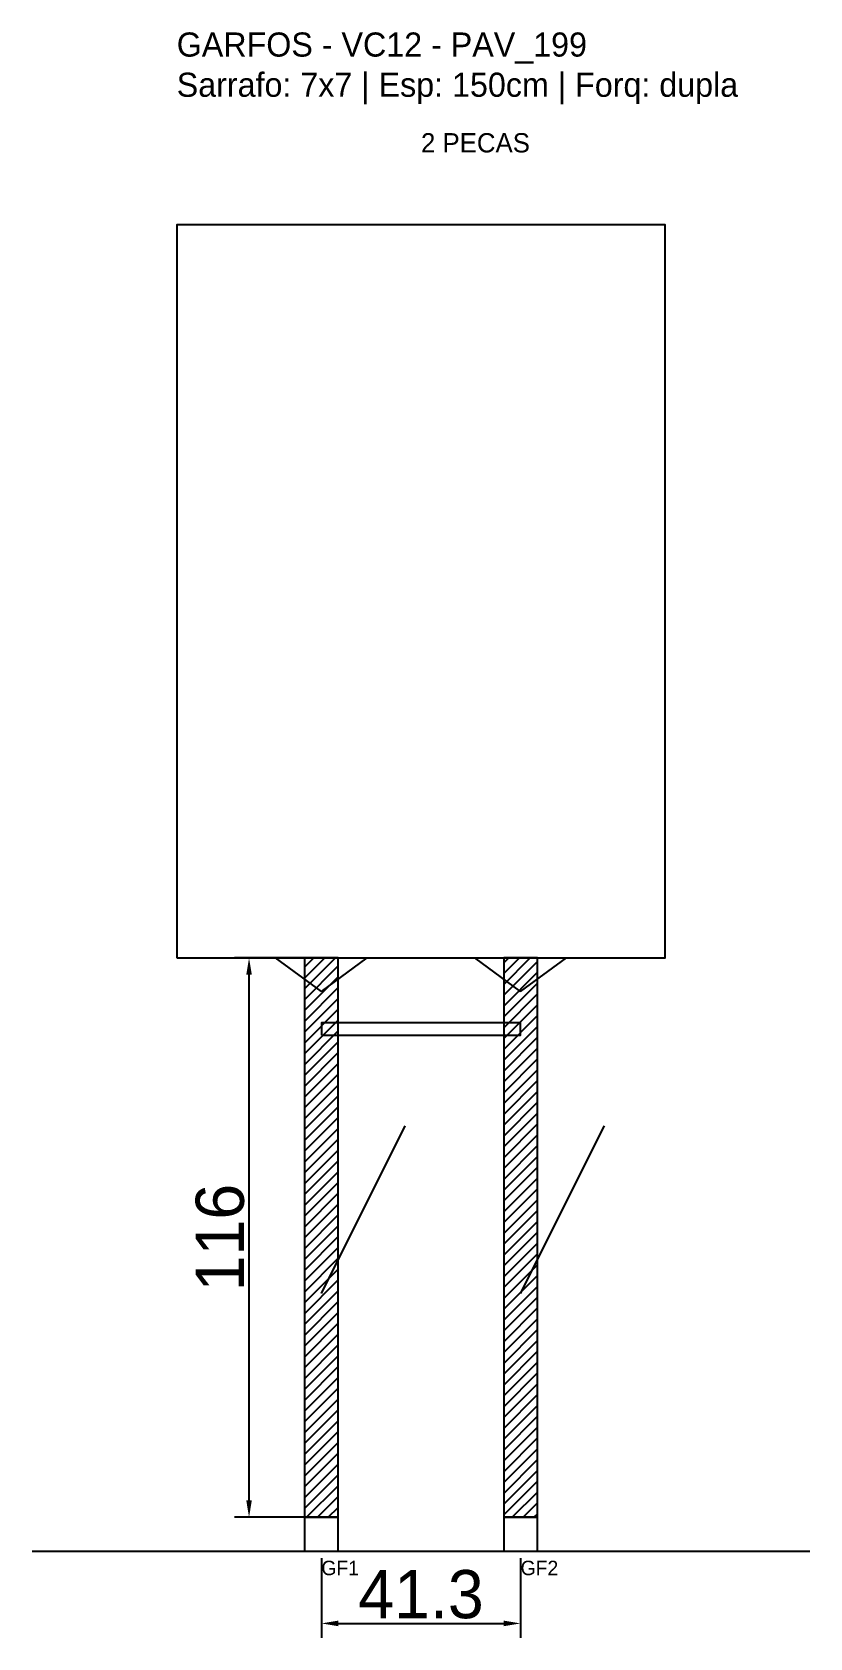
# Model space of a CAD drawing. Header units: metres. Extents: x -30 to 131, y -25 to 308.
import ezdxf

# ---------------------------------------------------------------- set-up
doc = ezdxf.new("R2010")
doc.units = ezdxf.units.M
for name, color, linetype in [('BARRA_ANCORAGEM', 1, 'Continuous'), ('COTA', 241, 'Continuous'), ('GARFOS OK', 3, 'Continuous'), ('NOME DA VIGA', 6, 'Continuous'), ('SARR_7x7', 40, 'Continuous'), ('TIRAS REESCORAMENTO', 252, 'Continuous'), ('VIGAS', 3, 'Continuous')]:
    doc.layers.add(name, color=color, linetype=linetype)
doc.dimstyles.new('EZ DXF', dxfattribs={"dimtxt": 10, "dimasz": 3.5, "dimexe": 3, "dimexo": 1.5, "dimgap": 1, "dimtad": 1, "dimdec": 1, "dimdsep": 46, "dimcen": 2.5, "dimazin": 3, "dimtfac": 1, "dimtmove": 0, "dimatfit": 3})

msp = doc.modelspace()

# ---------------------------------------------------------------- hatches: boundary and pattern name
at = {"layer": 'COTA'}
h = msp.add_hatch(dxfattribs=at)
h.set_pattern_fill('ANSI31', scale=0.5)
h.paths.add_polyline_path([(26.5, 0), (33.5, 0), (33.5, 116), (26.5, 116)])
h = msp.add_hatch(dxfattribs=at)
h.set_pattern_fill('ANSI31', scale=0.5)
h.paths.add_polyline_path([(67.83335, 0), (74.83335, 0), (74.83335, 116), (67.83335, 116)])

# ---------------------------------------------------------------- linework, layer by layer
at = {"layer": 'BARRA_ANCORAGEM'}
for p, q in [((30, 46.4), (47.4, 81.2)), ((71.33335, 46.4), (88.73335, 81.2))]:
    msp.add_line(p, q, dxfattribs=at)
at = {"layer": 'GARFOS OK'}
for p, q in [((30, 109), (20.5, 116)), ((20.5, 116), (39.5, 116)), ((30, 109), (39.5, 116)), ((71.33335, 109), (61.83335, 116)), ((61.83335, 116), (80.83335, 116)), ((71.33335, 109), (80.83335, 116))]:
    msp.add_line(p, q, dxfattribs=at)
at = {"layer": 'GARFOS OK', "linetype": 'CONTINUOUS'}
msp.add_line((-30, -7), (131.33335, -7), dxfattribs=at)
at = {"layer": 'GARFOS OK'}
for points in [[(26.5, 0), (33.5, 0), (33.5, 116), (26.5, 116), (26.5, 0)], [(67.83335, 0), (74.83335, 0), (74.83335, 116), (67.83335, 116), (67.83335, 0)]]:
    msp.add_lwpolyline(points, dxfattribs=at)
at = {"layer": 'SARR_7x7'}
for points in [[(26.5, -7), (33.5, -7), (33.5, 0), (26.5, 0), (26.5, -7)], [(67.83335, -7), (74.83335, -7), (74.83335, 0), (67.83335, 0), (67.83335, -7)]]:
    msp.add_lwpolyline(points, dxfattribs=at)
at = {"layer": 'TIRAS REESCORAMENTO'}
msp.add_lwpolyline([(30, 100), (71.33335, 100), (71.33335, 102.5), (30, 102.5), (30, 100)], dxfattribs=at)
at = {"layer": 'VIGAS'}
msp.add_lwpolyline([(0, 116), (101.33335, 116), (101.33335, 268), (0, 268), (0, 116)], dxfattribs=at)

# ---------------------------------------------------------------- texts
at = {"layer": 'NOME DA VIGA'}
for s, height, p in [('2 PECAS', 4, (50.66668, 283)), ('GF1', 3, (30, -12)), ('GF2', 3, (71.33335, -12))]:
    msp.add_text(s, height=height, dxfattribs=at).set_placement(p)
at = {"layer": 'NOME DA VIGA', "insert": (0, 293), "char_height": 5, "attachment_point": 7}
msp.add_mtext('GARFOS - VC12 - PAV_199\\PSarrafo: 7x7 | Esp: 150cm | Forq: dupla', dxfattribs=at)

# ---------------------------------------------------------------- dimensions: what is measured, and where the dimension line sits
at = {"layer": 'COTA'}
msp.add_linear_dim(base=(15, 0), p1=(30, 0), p2=(30, 116), angle=90, dimstyle='EZ DXF', dxfattribs=at).render()
msp.add_linear_dim(base=(30, -22), p1=(30, -7), p2=(71.33335, -7), dimstyle='EZ DXF', dxfattribs=at).render()

doc.saveas('drawing.dxf')
